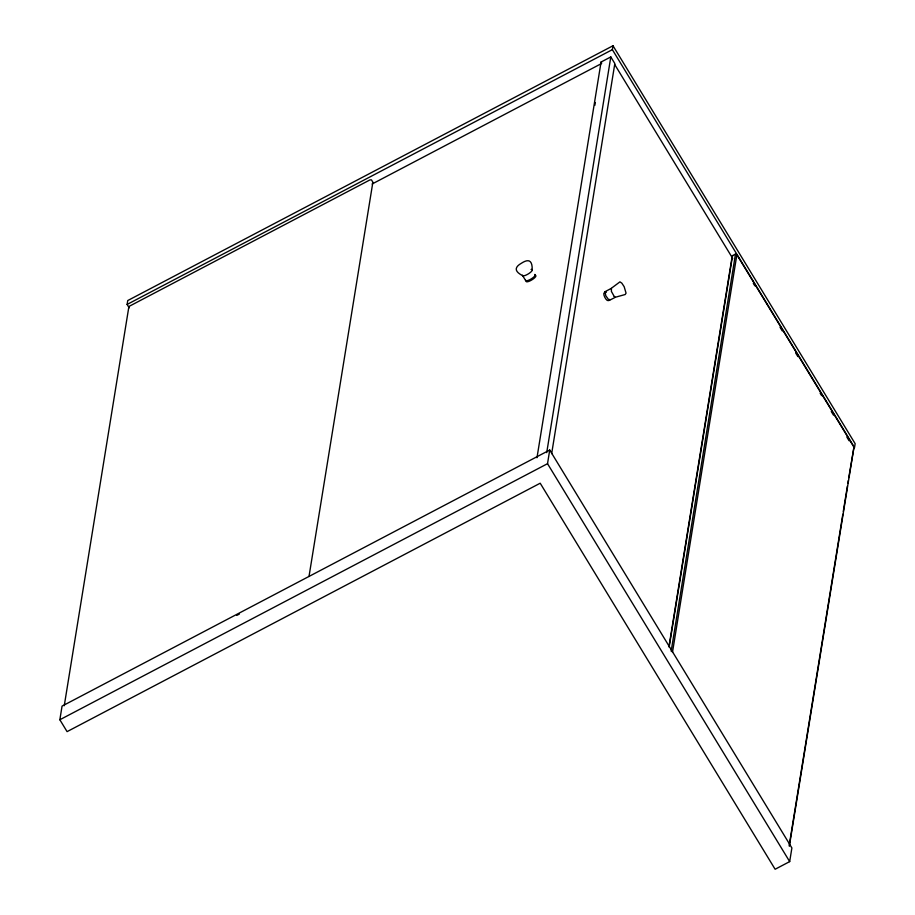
<?xml version="1.0" encoding="UTF-8"?>
<svg xmlns="http://www.w3.org/2000/svg" width="915" height="915" viewBox="0 0 915 915"><rect width="100%" height="100%" fill="white"/><g stroke="black" fill="none" stroke-linecap="round" stroke-linejoin="round"><path stroke-width="1.37" d="M59.852 719.75L62.06 706.106L549.732 450.031L791.887 847.953L789.679 861.61L775.119 869.25L540.193 483.212L67.081 731.634L59.852 719.75L547.525 463.688L549.732 450.031M129.175 307.84L127.116 304.443L127.745 300.543L612.993 45.75L855.148 443.672L854.519 447.572L612.364 49.65L612.993 45.75M64.256 705.74L128.798 307.211M309.007 576.484L372.874 182.199L371.421 179.82L369.912 179.923L129.221 306.308M536.979 457.74L601.063 62.037L610.808 56.924L614.834 63.547L551.665 453.611M594.864 105.328L595.322 102.514M546.724 452.628L610.808 56.924M668.968 646.55L732.023 257.287L732.572 255.594L735.488 254.073L736.872 254.747L853.97 447.172L789.325 846.306M669.162 647.077L732.572 255.594M671.164 651.183L735.488 254.073M672.456 652.464L736.872 254.747M789.233 845.197L842.829 514.264M843.287 511.451L847.393 486.105M847.85 483.292L848.308 480.466M848.765 477.653L853.97 447.172M605.021 291.702L605.787 295.739L609.196 300.44L615.578 297.181L625.174 294.527L626.054 293.143L624.167 286.692L621.811 283.135L619.935 281.866L611.071 288.5L605.021 291.702L606.336 292.365M608.464 300.635C606.176 301.538 602.036 293.063 604.575 292.491M609.516 300.36L609.676 299.354M127.116 304.443L612.364 49.65M372.119 183.995L601.464 63.57M236.813 615.395L239.341 614.068M611.403 288.442L611.403 291.428L614.262 296.54M615.269 297.272L614.262 296.517M522.614 275.644C514.184 271.378 514.482 267.169 521.413 263.234C528.024 258.922 532.416 259.597 532.198 269.673M753.308 283.353L754.795 285.8M780.038 327.284L782.268 330.944M795.627 352.904L797.857 356.564M820.137 393.175L821.624 395.612M831.278 411.476L833.496 415.135M846.867 437.096L849.097 440.756M614.697 64.496L732.721 258.442M601.063 62.037L601.704 63.089M522.637 275.621L525.656 280.573M547.525 463.688L789.679 861.61M532.221 269.662A5.673 1.544 -31.3 0 1 527.738 274.248A5.673 1.544 -31.3 0 1 522.511 275.232M531.077 269.456A5.673 1.544 -31.3 0 1 531.798 269.456M534.68 275.415A5.639 1.533 -31.3 0 1 534.84 277.611A5.639 1.533 -31.3 0 1 528.676 281.443A5.639 1.533 -31.3 0 1 526.399 280.562M534.795 274.42A5.639 1.533 -31.3 0 1 531.386 278.812A5.639 1.533 -31.3 0 1 525.542 280.162"/></g></svg>
